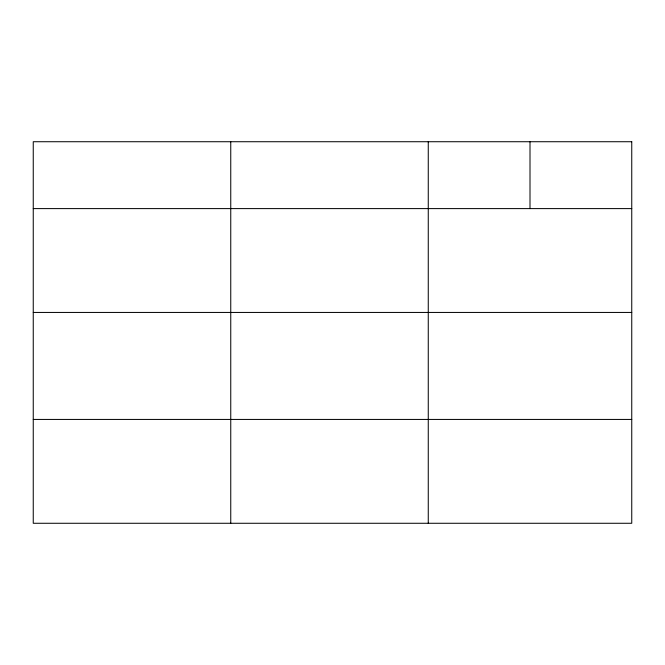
<?xml version="1.0" encoding="UTF-8"?>
<svg xmlns="http://www.w3.org/2000/svg" width="665" height="665" viewBox="0 0 665 665"><rect width="100%" height="100%" fill="white"/><g stroke="black" fill="none" stroke-linecap="round" stroke-linejoin="round"><path stroke-width="1" d="M33.25 208.602L631.75 208.602M33.25 312.442L631.75 312.442M33.25 419.432L631.75 419.432M530.005 141.728L530.005 208.602M428.26 141.728L428.26 523.272M230.755 141.728L230.755 523.272M631.75 141.728L33.25 141.728L33.25 523.272L631.75 523.272L631.75 141.728"/></g></svg>
